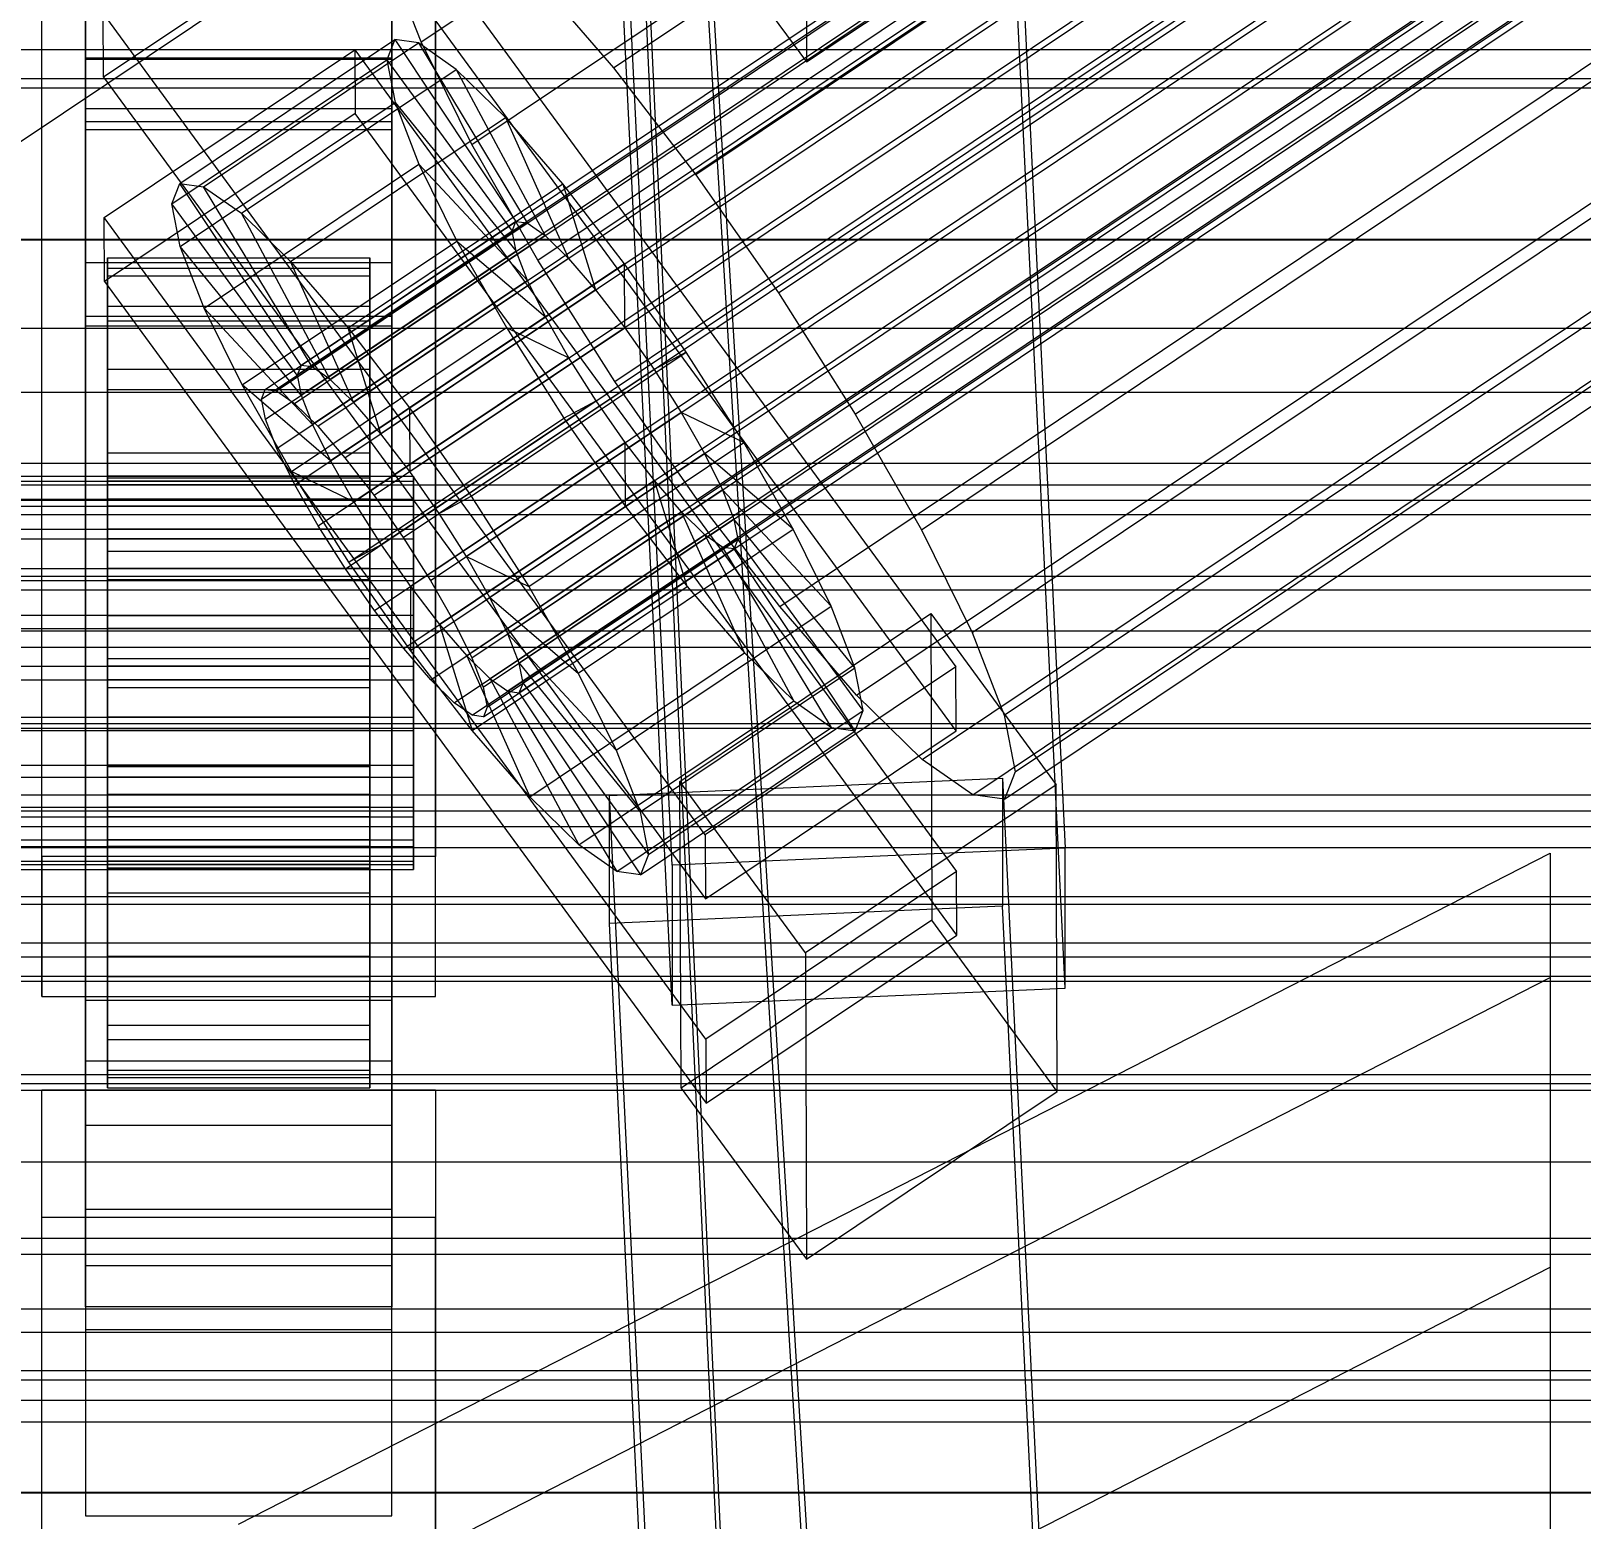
# Model space of a CAD drawing. Header units: millimetres. Extents: x -1970 to 34302, y -65268 to 6837.
# Drawn here: x 130.5 to 201.4, y -35176.4 to -35108.3 of the extents above; entities that cross this region are included whole.
import ezdxf

# ---------------------------------------------------------------- set-up
doc = ezdxf.new("R2010")
doc.units = ezdxf.units.MM
for name, color, linetype, lineweight in [('COTAS_O', 1, 'Continuous', 0), ('COTAS_P', 1, 'Continuous', 0), ('frontal_C01', 7, 'Continuous', 0), ('frontal_C02', 7, 'Continuous', 0), ('frontal_C07', 7, 'Continuous', 0), ('frontal_mix-C02', 7, 'Continuous', 0), ('frontal_tolva_provisional', 7, 'Continuous', 0)]:
    doc.layers.add(name, color=color, linetype=linetype, lineweight=lineweight)
doc.dimstyles.new('R19_100', dxfattribs={"dimtxt": 250, "dimasz": 150, "dimexe": 150, "dimexo": 80, "dimgap": 100, "dimtad": 1, "dimtih": 1, "dimtoh": 1, "dimdsep": 46, "dimcen": 0.09, "dimadec": 0, "dimazin": 0, "dimtfac": 1, "dimtdec": 4, "dimtofl": 0, "dimtmove": 0, "dimatfit": 3, "dimfxl": 1, "dimtolj": 1, "dimtzin": 0, "dimarcsym": 0})

# ---------------------------------------------------------------- blocks, each defined once
blk = doc.blocks.new('*D41')
at = {"layer": 'COTAS_O', "color": 0, "lineweight": -2, "transparency": 16777216}
for p, q in [((-1480, -35920), (-1480, -35150)), ((490, -35920), (490, -35150)), ((-1330, -35300), (340, -35300))]:
    blk.add_line(p, q, dxfattribs=at)
at = {"layer": 'COTAS_O', "color": 0, "transparency": 16777216}
for points in [[(-1330, -35275), (-1330, -35325), (-1480, -35300)], [(340, -35275), (340, -35325), (490, -35300)]]:
    blk.add_solid(points, dxfattribs=at)
at = {"layer": 'Defpoints', "color": 0, "transparency": 16777216}
for p in [(490, -35300), (-1480, -36000), (490, -36000)]:
    blk.add_point(p, dxfattribs=at)
blk = doc.blocks.new('*D43')
at = {"layer": 'COTAS_P', "color": 0, "lineweight": -2, "transparency": 16777216}
for p, q in [((-804, -35920), (-804, -35150)), ((804, -35920), (804, -35150)), ((-654, -35300), (654, -35300))]:
    blk.add_line(p, q, dxfattribs=at)
at = {"layer": 'COTAS_P', "color": 0, "transparency": 16777216}
for points in [[(-654, -35275), (-654, -35325), (-804, -35300)], [(654, -35275), (654, -35325), (804, -35300)]]:
    blk.add_solid(points, dxfattribs=at)
at = {"layer": 'Defpoints', "color": 0, "transparency": 16777216}
for p in [(804, -35300), (-804, -36000), (804, -36000)]:
    blk.add_point(p, dxfattribs=at)

msp = doc.modelspace()

# ---------------------------------------------------------------- linework, layer by layer
at = {"layer": 'frontal_C01'}
for p, q in [((133, -35109.581), (133, -35064.108)), ((147, -35064.108), (147, -35109.581)), ((133, -35067.31), (133, -35112.783)), ((147, -35112.783), (147, -35067.31)), ((174.943, -35086.846), (177.811, -35145.665)), ((159.83, -35146.452), (156.962, -35087.633)), ((177.811, -35152.07), (174.943, -35093.25)), ((159.83, -35152.856), (156.962, -35094.037)), ((165.926, -35094.321), (165.983, -35109.69)), ((133, -35111.849), (133, -35096.48)), ((147, -35096.48), (147, -35111.849)), ((131, -35146.057), (131, -35100.963)), ((149, -35100.963), (149, -35146.057)), ((160.247, -35101.932), (165.983, -35109.69)), ((165.983, -35109.69), (177.451, -35102.078)), ((133, -35105.954), (133, -35121.322)), ((147, -35121.322), (147, -35105.954)), ((131, -35152.46), (131, -35107.366)), ((149, -35152.46), (149, -35107.366)), ((147, -35109.581), (133, -35109.581)), ((133, -35109.581), (133, -35112.783)), ((147, -35112.783), (147, -35109.581)), ((147, -35111.849), (133, -35111.849)), ((133, -35111.849), (133, -35121.322)), ((147, -35121.322), (147, -35111.849)), ((133, -35112.783), (147, -35112.783)), ((133, -35121.322), (147, -35121.322)), ((-425, -35140.179), (425, -35140.179)), ((140, -35176.603), (200, -35145.894)), ((177.811, -35145.665), (159.83, -35146.452)), ((177.811, -35152.07), (177.811, -35145.665)), ((200, -35145.894), (200, -35273.438)), ((200, -35145.894), (200, -35151.578)), ((149, -35146.057), (131, -35146.057)), ((131, -35146.057), (131, -35152.46)), ((149, -35152.46), (149, -35146.057)), ((159.83, -35146.452), (159.83, -35152.856)), ((425, -35151.547), (-425, -35151.547)), ((140, -35182.288), (200, -35151.578)), ((200, -35151.578), (200, -35279.122)), ((200, -35151.578), (200, -35164.841)), ((159.83, -35152.856), (177.811, -35152.07)), ((131, -35152.46), (149, -35152.46)), ((425, -35156.444), (-425, -35156.444)), ((140, -35195.551), (200, -35164.841)), ((200, -35164.841), (200, -35292.385)), ((200, -35164.841), (200, -35188.525)), ((-425, -35167.812), (425, -35167.812))]:
    msp.add_line(p, q, dxfattribs=at)
at = {"layer": 'frontal_C02'}
for p, q in [((141.218, -35124.679), (355.017, -34981.438)), ((141.045, -35125.12), (354.844, -34981.879)), ((141.731, -35124.749), (355.53, -34981.508)), ((142.549, -35125.324), (356.348, -34982.083)), ((141.224, -35126.041), (355.022, -34982.799)), ((143.617, -35126.366), (357.415, -34983.125)), ((141.742, -35127.379), (355.541, -34984.138)), ((144.861, -35127.804), (358.659, -34984.562)), ((148.35, -35108.774), (332.659, -34985.29)), ((142.565, -35129.044), (356.363, -34985.803)), ((359.995, -34986.297), (146.196, -35129.538)), ((157.152, -35109.971), (341.461, -34986.487)), ((143.635, -35130.922), (357.434, -34987.681)), ((147.533, -35131.452), (361.332, -34988.211)), ((144.881, -35132.885), (358.68, -34989.644)), ((150.672, -35113.473), (334.981, -34989.989)), ((148.779, -35133.415), (362.578, -34990.174)), ((345.231, -34991.382), (160.922, -35114.866)), ((146.218, -35134.799), (360.017, -34991.558)), ((149.85, -35135.293), (363.648, -34992.051)), ((147.554, -35136.534), (361.352, -34993.292)), ((150.672, -35136.958), (364.471, -34993.716)), ((148.798, -35137.971), (362.596, -34994.73)), ((151.191, -35138.296), (364.989, -34995.055)), ((153.694, -35118.772), (338.003, -34995.288)), ((149.865, -35139.013), (363.664, -34995.771)), ((150.683, -35139.588), (364.482, -34996.347)), ((151.369, -35139.217), (365.168, -34995.976)), ((151.196, -35139.658), (364.995, -34996.416)), ((164.693, -35120.268), (349.002, -34996.784)), ((157.211, -35124.312), (341.52, -35000.828)), ((168.21, -35125.807), (352.519, -35002.323)), ((160.982, -35129.713), (345.291, -35006.229)), ((171.232, -35131.107), (355.541, -35007.623)), ((164.752, -35134.609), (349.061, -35011.125)), ((173.554, -35135.806), (357.863, -35012.322)), ((168.263, -35138.665), (352.572, -35015.181)), ((175.016, -35139.584), (359.326, -35016.1)), ((171.275, -35141.606), (355.584, -35018.122)), ((175.521, -35142.183), (359.83, -35018.699)), ((173.584, -35143.229), (357.893, -35019.745)), ((175.032, -35143.426), (359.341, -35019.942)), ((130, -35113.358), (228.298, -35047.5)), ((145.277, -35099.785), (172.809, -35137.378)), ((145.289, -35102.708), (133.821, -35110.392)), ((172.821, -35140.301), (145.289, -35102.708)), ((148.35, -35108.774), (146.887, -35104.996)), ((153.641, -35105.914), (157.152, -35109.971)), ((133.821, -35110.392), (133.809, -35107.469)), ((161.341, -35145.062), (133.809, -35107.469)), ((137.313, -35115.26), (147.143, -35108.674)), ((138.396, -35115.408), (148.226, -35108.822)), ((147.143, -35108.674), (146.777, -35109.605)), ((148.226, -35108.822), (147.143, -35108.674)), ((147.143, -35108.674), (152.686, -35116.996)), ((149.953, -35110.036), (148.226, -35108.822)), ((148.226, -35108.822), (153.199, -35117.066)), ((150.672, -35113.473), (148.35, -35108.774)), ((133, -35112.438), (133, -35109.516)), ((133, -35109.516), (147, -35109.516)), ((133, -35155.42), (133, -35109.516)), ((133.847, -35116.821), (145.315, -35109.138)), ((136.948, -35116.19), (146.777, -35109.605)), ((145.315, -35109.138), (145.327, -35112.061)), ((145.315, -35109.138), (172.847, -35146.731)), ((146.777, -35109.605), (152.513, -35117.436)), ((146.777, -35109.605), (147.155, -35111.549)), ((147, -35109.516), (147, -35112.438)), ((147, -35109.516), (147, -35155.42)), ((133.821, -35110.392), (161.353, -35147.985)), ((140.123, -35116.622), (149.953, -35110.036)), ((152.207, -35112.236), (149.953, -35110.036)), ((149.953, -35110.036), (154.017, -35117.641)), ((157.152, -35109.971), (160.922, -35114.866)), ((137.325, -35118.135), (147.155, -35111.549)), ((147.155, -35111.549), (152.692, -35118.357)), ((147.155, -35111.549), (148.249, -35114.375)), ((147, -35112.438), (133, -35112.438)), ((133, -35112.438), (133, -35158.342)), ((145.327, -35112.061), (133.859, -35119.744)), ((142.377, -35118.822), (152.207, -35112.236)), ((172.859, -35149.654), (145.327, -35112.061)), ((147, -35158.342), (147, -35112.438)), ((154.833, -35115.27), (152.207, -35112.236)), ((152.207, -35112.236), (155.085, -35118.683)), ((153.694, -35118.772), (150.672, -35113.473)), ((138.419, -35120.961), (148.249, -35114.375)), ((148.249, -35114.375), (153.21, -35119.696)), ((148.249, -35114.375), (149.985, -35117.89)), ((136.948, -35116.19), (137.313, -35115.26)), ((142.856, -35123.582), (137.313, -35115.26)), ((137.313, -35115.26), (138.396, -35115.408)), ((143.369, -35123.651), (138.396, -35115.408)), ((138.396, -35115.408), (140.123, -35116.622)), ((145.003, -35121.856), (154.833, -35115.27)), ((157.653, -35118.932), (154.833, -35115.27)), ((154.833, -35115.27), (156.329, -35120.12)), ((160.922, -35114.866), (164.693, -35120.268)), ((142.683, -35124.022), (136.948, -35116.19)), ((137.325, -35118.135), (136.948, -35116.19)), ((133.859, -35119.744), (133.847, -35116.821)), ((161.379, -35154.414), (133.847, -35116.821)), ((144.188, -35124.227), (140.123, -35116.622)), ((140.123, -35116.622), (142.377, -35118.822)), ((152.513, -35117.436), (142.683, -35124.022)), ((152.686, -35116.996), (142.856, -35123.582)), ((153.199, -35117.066), (143.369, -35123.651)), ((152.513, -35117.436), (152.686, -35116.996)), ((152.692, -35118.357), (152.513, -35117.436)), ((152.686, -35116.996), (153.199, -35117.066)), ((153.199, -35117.066), (154.017, -35117.641)), ((142.862, -35124.943), (137.325, -35118.135)), ((138.419, -35120.961), (137.325, -35118.135)), ((140.156, -35124.475), (149.985, -35117.89)), ((154.017, -35117.641), (144.188, -35124.227)), ((149.985, -35117.89), (154.033, -35121.361)), ((149.985, -35117.89), (152.246, -35121.854)), ((154.017, -35117.641), (155.085, -35118.683)), ((133, -35121.791), (133, -35118.868)), ((133, -35118.868), (147, -35118.868)), ((133, -35164.772), (133, -35118.868)), ((134, -35128.654), (134, -35118.66)), ((134, -35118.66), (134, -35119.136)), ((134, -35118.66), (146, -35118.66)), ((134, -35119.478), (134, -35118.66)), ((145.255, -35125.269), (142.377, -35118.822)), ((142.377, -35118.822), (145.003, -35121.856)), ((152.692, -35118.357), (142.862, -35124.943)), ((155.085, -35118.683), (145.255, -35125.269)), ((146, -35119.136), (146, -35118.66)), ((146, -35118.66), (146, -35128.654)), ((146, -35118.66), (146, -35119.478)), ((147, -35118.868), (147, -35121.791)), ((147, -35118.868), (147, -35164.772)), ((157.653, -35118.932), (147.823, -35125.518)), ((153.21, -35119.696), (152.692, -35118.357)), ((157.211, -35124.312), (153.694, -35118.772)), ((155.085, -35118.683), (156.329, -35120.12)), ((157.665, -35121.855), (157.653, -35118.932)), ((160.474, -35122.973), (157.653, -35118.932)), ((133.859, -35119.744), (161.391, -35157.337)), ((134, -35128.88), (134, -35119.136)), ((134, -35119.136), (134, -35120.874)), ((134, -35119.136), (146, -35119.136)), ((134, -35129.042), (134, -35119.478)), ((134, -35119.478), (146, -35119.478)), ((134, -35121.535), (134, -35119.478)), ((153.21, -35119.696), (143.38, -35126.282)), ((146, -35120.874), (146, -35119.136)), ((146, -35119.136), (146, -35128.88)), ((146, -35119.478), (146, -35129.042)), ((146, -35119.478), (146, -35121.535)), ((154.033, -35121.361), (153.21, -35119.696)), ((156.329, -35120.12), (146.499, -35126.706)), ((156.329, -35120.12), (157.665, -35121.855)), ((164.693, -35120.268), (168.21, -35125.807)), ((134, -35129.703), (134, -35120.874)), ((134, -35120.874), (134, -35123.755)), ((134, -35120.874), (146, -35120.874)), ((143.38, -35126.282), (138.419, -35120.961)), ((140.156, -35124.475), (138.419, -35120.961)), ((146, -35123.755), (146, -35120.874)), ((146, -35120.874), (146, -35129.703)), ((147, -35121.791), (133, -35121.791)), ((133, -35121.791), (133, -35167.695)), ((134, -35130.016), (134, -35121.535)), ((134, -35121.535), (146, -35121.535)), ((134, -35124.689), (134, -35121.535)), ((142.416, -35128.44), (152.246, -35121.854)), ((154.033, -35121.361), (144.203, -35127.947)), ((146.499, -35126.706), (145.003, -35121.856)), ((145.003, -35121.856), (147.823, -35125.518)), ((146, -35121.535), (146, -35130.016)), ((146, -35121.535), (146, -35124.689)), ((147, -35167.695), (147, -35121.791)), ((147.835, -35128.441), (157.665, -35121.855)), ((152.246, -35121.854), (155.103, -35123.239)), ((152.246, -35121.854), (154.877, -35125.998)), ((155.103, -35123.239), (154.033, -35121.361)), ((157.665, -35121.855), (159.001, -35123.769)), ((155.103, -35123.239), (145.274, -35129.825)), ((150.644, -35129.559), (160.474, -35122.973)), ((156.35, -35125.202), (155.103, -35123.239)), ((160.474, -35122.973), (159.001, -35123.769)), ((163.105, -35127.116), (160.474, -35122.973)), ((134, -35131.067), (134, -35123.755)), ((134, -35123.755), (134, -35127.582)), ((134, -35123.755), (146, -35123.755)), ((142.856, -35123.582), (142.683, -35124.022)), ((143.369, -35123.651), (142.856, -35123.582)), ((144.188, -35124.227), (143.369, -35123.651)), ((146, -35127.582), (146, -35123.755)), ((146, -35123.755), (146, -35131.067)), ((159.001, -35123.769), (149.171, -35130.355)), ((159.001, -35123.769), (160.247, -35125.732)), ((134, -35131.51), (134, -35124.689)), ((134, -35124.689), (146, -35124.689)), ((134, -35128.727), (134, -35124.689)), ((144.203, -35127.947), (140.156, -35124.475)), ((142.416, -35128.44), (140.156, -35124.475)), ((141.045, -35125.12), (141.218, -35124.679)), ((141.218, -35124.679), (141.731, -35124.749)), ((142.683, -35124.022), (142.862, -35124.943)), ((145.255, -35125.269), (144.188, -35124.227)), ((146, -35124.689), (146, -35131.51)), ((146, -35124.689), (146, -35128.727)), ((160.982, -35129.713), (157.211, -35124.312)), ((141.224, -35126.041), (141.045, -35125.12)), ((141.731, -35124.749), (142.549, -35125.324)), ((142.549, -35125.324), (143.617, -35126.366)), ((142.862, -35124.943), (143.38, -35126.282)), ((146.499, -35126.706), (145.255, -35125.269)), ((156.35, -35125.202), (146.52, -35131.787)), ((154.877, -35125.998), (156.35, -35125.202)), ((157.686, -35127.116), (156.35, -35125.202)), ((141.742, -35127.379), (141.224, -35126.041)), ((145.047, -35132.583), (154.877, -35125.998)), ((147.823, -35125.518), (147.835, -35128.441)), ((147.823, -35125.518), (150.644, -35129.559)), ((160.247, -35125.732), (150.417, -35132.317)), ((154.877, -35125.998), (157.698, -35130.038)), ((163.105, -35127.116), (160.247, -35125.732)), ((160.247, -35125.732), (161.318, -35127.609)), ((168.21, -35125.807), (171.232, -35131.107)), ((143.38, -35126.282), (144.203, -35127.947)), ((143.617, -35126.366), (144.861, -35127.804)), ((147.835, -35128.441), (146.499, -35126.706)), ((142.565, -35129.044), (141.742, -35127.379)), ((157.686, -35127.116), (147.856, -35133.701)), ((153.275, -35133.702), (163.105, -35127.116)), ((157.698, -35130.038), (157.686, -35127.116)), ((159.022, -35128.85), (157.686, -35127.116)), ((165.365, -35131.081), (163.105, -35127.116)), ((134, -35132.88), (134, -35127.582)), ((134, -35127.582), (134, -35132.096)), ((134, -35127.582), (146, -35127.582)), ((144.203, -35127.947), (145.274, -35129.825)), ((144.861, -35127.804), (146.196, -35129.538)), ((146, -35132.096), (146, -35127.582)), ((146, -35127.582), (146, -35132.88)), ((161.318, -35127.609), (151.488, -35134.195)), ((165.365, -35131.081), (161.318, -35127.609)), ((161.318, -35127.609), (162.14, -35129.274)), ((-148, -35128.654), (148, -35128.654)), ((-148, -35128.88), (148, -35128.88)), ((134, -35128.88), (134, -35128.654)), ((146, -35128.654), (134, -35128.654)), ((134, -35128.654), (134, -35129.042)), ((134, -35133.423), (134, -35128.727)), ((134, -35128.727), (146, -35128.727)), ((134, -35133.373), (134, -35128.727)), ((134, -35129.703), (134, -35128.88)), ((146, -35128.88), (134, -35128.88)), ((145.274, -35129.825), (142.416, -35128.44)), ((145.047, -35132.583), (142.416, -35128.44)), ((146, -35128.654), (146, -35128.88)), ((146, -35129.042), (146, -35128.654)), ((146, -35128.727), (146, -35133.423)), ((146, -35128.727), (146, -35133.373)), ((146, -35128.88), (146, -35129.703)), ((149.171, -35130.355), (147.835, -35128.441)), ((148, -35128.88), (148, -35128.654)), ((148, -35128.654), (148, -35129.042)), ((148, -35129.703), (148, -35128.88)), ((159.022, -35128.85), (149.192, -35135.436)), ((160.518, -35133.7), (159.022, -35128.85)), ((160.266, -35130.287), (159.022, -35128.85)), ((-148, -35129.042), (148, -35129.042)), ((146, -35129.042), (134, -35129.042)), ((134, -35129.042), (134, -35130.016)), ((143.635, -35130.922), (142.565, -35129.044)), ((146, -35130.016), (146, -35129.042)), ((146.196, -35129.538), (147.533, -35131.452)), ((148, -35129.042), (148, -35130.016)), ((149.171, -35130.355), (150.644, -35129.559)), ((150.644, -35129.559), (153.275, -35133.702)), ((162.14, -35129.274), (152.311, -35135.86)), ((167.102, -35134.596), (162.14, -35129.274)), ((162.14, -35129.274), (162.659, -35130.613)), ((-148, -35129.703), (148, -35129.703)), ((-148, -35130.016), (148, -35130.016)), ((134, -35131.067), (134, -35129.703)), ((146, -35129.703), (134, -35129.703)), ((146, -35130.016), (134, -35130.016)), ((134, -35130.016), (134, -35131.51)), ((145.274, -35129.825), (146.52, -35131.787)), ((146, -35129.703), (146, -35131.067)), ((146, -35131.51), (146, -35130.016)), ((147.868, -35136.624), (157.698, -35130.038)), ((148, -35131.067), (148, -35129.703)), ((148, -35130.016), (148, -35131.51)), ((150.417, -35132.317), (149.171, -35130.355)), ((160.266, -35130.287), (150.436, -35136.873)), ((157.698, -35130.038), (160.518, -35133.7)), ((163.144, -35136.734), (160.266, -35130.287)), ((161.333, -35131.329), (160.266, -35130.287)), ((164.752, -35134.609), (160.982, -35129.713)), ((-148, -35131.067), (148, -35131.067)), ((134, -35132.88), (134, -35131.067)), ((146, -35131.067), (134, -35131.067)), ((144.881, -35132.885), (143.635, -35130.922)), ((146, -35131.067), (146, -35132.88)), ((148, -35132.88), (148, -35131.067)), ((162.659, -35130.613), (152.829, -35137.199)), ((155.535, -35137.667), (165.365, -35131.081)), ((168.196, -35137.421), (162.659, -35130.613)), ((162.659, -35130.613), (162.837, -35131.534)), ((167.102, -35134.596), (165.365, -35131.081)), ((171.232, -35131.107), (173.554, -35135.806)), ((-148, -35131.51), (148, -35131.51)), ((146, -35131.51), (134, -35131.51)), ((134, -35131.51), (134, -35133.423)), ((146.52, -35131.787), (145.047, -35132.583)), ((146, -35133.423), (146, -35131.51)), ((146.52, -35131.787), (147.856, -35133.701)), ((147.533, -35131.452), (148.779, -35133.415)), ((148, -35131.51), (148, -35133.423)), ((161.333, -35131.329), (151.503, -35137.915)), ((162.837, -35131.534), (153.008, -35138.12)), ((165.397, -35138.934), (161.333, -35131.329)), ((162.151, -35131.905), (161.333, -35131.329)), ((162.837, -35131.534), (162.664, -35131.974)), ((168.573, -35139.366), (162.837, -35131.534)), ((134, -35132.096), (134, -35135.019)), ((146, -35132.096), (134, -35132.096)), ((134, -35132.096), (134, -35136.988)), ((146, -35135.019), (146, -35132.096)), ((146, -35136.988), (146, -35132.096)), ((151.488, -35134.195), (150.417, -35132.317)), ((150.417, -35132.317), (153.275, -35133.702)), ((162.151, -35131.905), (152.321, -35138.49)), ((162.664, -35131.974), (152.835, -35138.56)), ((167.125, -35140.149), (162.151, -35131.905)), ((162.664, -35131.974), (162.151, -35131.905)), ((168.208, -35140.296), (162.664, -35131.974)), ((-148, -35132.88), (148, -35132.88)), ((134, -35135.019), (134, -35132.88)), ((146, -35132.88), (134, -35132.88)), ((146.218, -35134.799), (144.881, -35132.885)), ((147.868, -35136.624), (145.047, -35132.583)), ((146, -35132.88), (146, -35135.019)), ((148, -35135.019), (148, -35132.88)), ((-148, -35133.423), (148, -35133.423)), ((134, -35135.623), (134, -35133.373)), ((134, -35133.373), (146, -35133.373)), ((134, -35138.31), (134, -35133.373)), ((146, -35133.423), (134, -35133.423)), ((134, -35133.423), (134, -35135.623)), ((146, -35133.373), (146, -35135.623)), ((146, -35133.373), (146, -35138.31)), ((146, -35135.623), (146, -35133.423)), ((147.856, -35133.701), (147.868, -35136.624)), ((147.856, -35133.701), (149.192, -35135.436)), ((148, -35133.423), (148, -35135.623)), ((148.779, -35133.415), (149.85, -35135.293)), ((150.688, -35140.286), (160.518, -35133.7)), ((153.275, -35133.702), (155.535, -35137.667)), ((160.518, -35133.7), (163.144, -35136.734)), ((152.311, -35135.86), (151.488, -35134.195)), ((151.488, -35134.195), (155.535, -35137.667)), ((157.272, -35141.181), (167.102, -35134.596)), ((168.263, -35138.665), (164.752, -35134.609)), ((168.196, -35137.421), (167.102, -35134.596)), ((148, -35135.019), (-148, -35135.019)), ((134, -35135.019), (146, -35135.019)), ((134, -35137.336), (134, -35135.019)), ((146, -35135.019), (146, -35137.336)), ((147.554, -35136.534), (146.218, -35134.799)), ((148, -35137.336), (148, -35135.019)), ((149.85, -35135.293), (150.672, -35136.958)), ((160.19, -35142.619), (171.658, -35134.935)), ((171.658, -35134.935), (171.715, -35148.964)), ((171.658, -35134.935), (177.394, -35142.767)), ((-148, -35135.623), (148, -35135.623)), ((146, -35135.623), (134, -35135.623)), ((134, -35135.623), (134, -35137.962)), ((146, -35137.962), (146, -35135.623)), ((148, -35135.623), (148, -35137.962)), ((149.192, -35135.436), (150.688, -35140.286)), ((149.192, -35135.436), (150.436, -35136.873)), ((152.829, -35137.199), (152.311, -35135.86)), ((152.311, -35135.86), (157.272, -35141.181)), ((173.554, -35135.806), (175.016, -35139.584)), ((148.798, -35137.971), (147.554, -35136.534)), ((150.688, -35140.286), (147.868, -35136.624)), ((153.314, -35143.32), (163.144, -35136.734)), ((163.144, -35136.734), (165.397, -35138.934)), ((-148, -35137.336), (148, -35137.336)), ((134, -35137.336), (134, -35136.988)), ((134, -35136.988), (134, -35141.925)), ((134, -35136.988), (146, -35136.988)), ((134, -35139.674), (134, -35137.336)), ((146, -35137.336), (134, -35137.336)), ((146, -35141.925), (146, -35136.988)), ((146, -35136.988), (146, -35137.336)), ((146, -35137.336), (146, -35139.674)), ((148, -35139.674), (148, -35137.336)), ((150.436, -35136.873), (153.314, -35143.32)), ((150.436, -35136.873), (151.503, -35137.915)), ((150.672, -35136.958), (151.191, -35138.296)), ((153.008, -35138.12), (152.829, -35137.199)), ((152.829, -35137.199), (158.366, -35144.007)), ((158.366, -35144.007), (168.196, -35137.421)), ((172.809, -35137.378), (161.341, -35145.062)), ((168.573, -35139.366), (168.196, -35137.421)), ((172.821, -35140.301), (172.809, -35137.378)), ((-148, -35137.962), (148, -35137.962)), ((134, -35137.962), (134, -35138.31)), ((146, -35137.962), (134, -35137.962)), ((134, -35137.962), (134, -35140.279)), ((146, -35138.31), (146, -35137.962)), ((146, -35140.279), (146, -35137.962)), ((148, -35137.962), (148, -35140.279)), ((149.865, -35139.013), (148.798, -35137.971)), ((151.503, -35137.915), (155.567, -35145.52)), ((151.503, -35137.915), (152.321, -35138.49)), ((152.835, -35138.56), (153.008, -35138.12)), ((153.008, -35138.12), (158.743, -35145.952)), ((155.535, -35137.667), (157.272, -35141.181)), ((134, -35138.31), (146, -35138.31)), ((134, -35143.202), (134, -35138.31)), ((146, -35138.31), (146, -35143.202)), ((151.191, -35138.296), (151.369, -35139.217)), ((152.321, -35138.49), (157.295, -35146.734)), ((152.321, -35138.49), (152.835, -35138.56)), ((152.835, -35138.56), (158.378, -35146.882)), ((171.275, -35141.606), (168.263, -35138.665)), ((150.683, -35139.588), (149.865, -35139.013)), ((151.196, -35139.658), (150.683, -35139.588)), ((151.369, -35139.217), (151.196, -35139.658)), ((155.567, -35145.52), (165.397, -35138.934)), ((158.743, -35145.952), (168.573, -35139.366)), ((165.397, -35138.934), (167.125, -35140.149)), ((168.208, -35140.296), (168.573, -35139.366)), ((175.016, -35139.584), (175.521, -35142.183)), ((-148, -35139.674), (148, -35139.674)), ((-148, -35140.279), (148, -35140.279)), ((134, -35141.875), (134, -35139.674)), ((134, -35139.674), (134, -35141.925)), ((146, -35139.674), (134, -35139.674)), ((134, -35140.279), (134, -35143.202)), ((146, -35140.279), (134, -35140.279)), ((134, -35140.279), (134, -35142.417)), ((146, -35141.925), (146, -35139.674)), ((146, -35139.674), (146, -35141.875)), ((146, -35143.202), (146, -35140.279)), ((146, -35142.417), (146, -35140.279)), ((148, -35141.875), (148, -35139.674)), ((148, -35140.279), (148, -35142.417)), ((153.314, -35143.32), (150.688, -35140.286)), ((157.295, -35146.734), (167.125, -35140.149)), ((158.378, -35146.882), (168.208, -35140.296)), ((161.353, -35147.985), (172.821, -35140.301)), ((167.125, -35140.149), (168.208, -35140.296)), ((157.272, -35141.181), (158.366, -35144.007)), ((173.584, -35143.229), (171.275, -35141.606)), ((-148, -35141.875), (148, -35141.875)), ((-148, -35142.417), (148, -35142.417)), ((134, -35143.788), (134, -35141.875)), ((134, -35141.875), (134, -35146.571)), ((146, -35141.875), (134, -35141.875)), ((134, -35141.925), (134, -35146.571)), ((134, -35141.925), (146, -35141.925)), ((134, -35142.417), (134, -35147.716)), ((146, -35142.417), (134, -35142.417)), ((134, -35142.417), (134, -35144.23)), ((146, -35146.571), (146, -35141.875)), ((146, -35141.875), (146, -35143.788)), ((146, -35146.571), (146, -35141.925)), ((146, -35147.716), (146, -35142.417)), ((146, -35144.23), (146, -35142.417)), ((148, -35143.788), (148, -35141.875)), ((148, -35142.417), (148, -35144.23)), ((175.521, -35142.183), (175.032, -35143.426)), ((156.962, -35143.265), (174.943, -35142.471)), ((160.247, -35156.647), (160.19, -35142.619)), ((165.926, -35150.451), (160.19, -35142.619)), ((177.394, -35142.767), (165.926, -35150.451)), ((174.943, -35142.471), (174.943, -35148.317)), ((174.943, -35142.471), (177.811, -35201.848)), ((177.451, -35156.796), (177.394, -35142.767)), ((-148, -35143.788), (148, -35143.788)), ((134, -35143.202), (146, -35143.202)), ((134, -35147.716), (134, -35143.202)), ((134, -35145.282), (134, -35143.788)), ((134, -35143.788), (134, -35150.608)), ((146, -35143.788), (134, -35143.788)), ((146, -35143.202), (146, -35147.716)), ((146, -35150.608), (146, -35143.788)), ((146, -35143.788), (146, -35145.282)), ((148, -35145.282), (148, -35143.788)), ((155.567, -35145.52), (153.314, -35143.32)), ((156.962, -35149.112), (156.962, -35143.265)), ((159.83, -35202.642), (156.962, -35143.265)), ((175.032, -35143.426), (173.584, -35143.229)), ((-148, -35144.23), (148, -35144.23)), ((134, -35144.23), (134, -35151.543)), ((146, -35144.23), (134, -35144.23)), ((134, -35144.23), (134, -35145.595)), ((146, -35151.543), (146, -35144.23)), ((146, -35145.595), (146, -35144.23)), ((148, -35144.23), (148, -35145.595)), ((158.366, -35144.007), (158.743, -35145.952)), ((-148, -35145.282), (148, -35145.282)), ((134, -35146.256), (134, -35145.282)), ((134, -35145.282), (134, -35153.763)), ((146, -35145.282), (134, -35145.282)), ((146, -35153.763), (146, -35145.282)), ((146, -35145.282), (146, -35146.256)), ((148, -35146.256), (148, -35145.282)), ((161.341, -35145.062), (161.353, -35147.985)), ((-148, -35145.595), (148, -35145.595)), ((134, -35145.595), (134, -35154.424)), ((146, -35145.595), (134, -35145.595)), ((134, -35145.595), (134, -35146.418)), ((146, -35154.424), (146, -35145.595)), ((146, -35146.418), (146, -35145.595)), ((148, -35145.595), (148, -35146.418)), ((157.295, -35146.734), (155.567, -35145.52)), ((158.743, -35145.952), (158.378, -35146.882)), ((-148, -35146.256), (148, -35146.256)), ((-148, -35146.418), (148, -35146.418)), ((-148, -35146.643), (148, -35146.643)), ((134, -35146.643), (134, -35146.256)), ((134, -35146.256), (134, -35155.819)), ((146, -35146.256), (134, -35146.256)), ((134, -35146.418), (134, -35156.161)), ((146, -35146.418), (134, -35146.418)), ((134, -35146.418), (134, -35146.643)), ((134, -35146.571), (134, -35150.608)), ((134, -35146.571), (146, -35146.571)), ((134, -35146.643), (134, -35156.637)), ((146, -35146.643), (134, -35146.643)), ((146, -35155.819), (146, -35146.256)), ((146, -35146.256), (146, -35146.643)), ((146, -35156.161), (146, -35146.418)), ((146, -35146.643), (146, -35146.418)), ((146, -35150.608), (146, -35146.571)), ((146, -35156.637), (146, -35146.643)), ((148, -35146.643), (148, -35146.256)), ((148, -35146.418), (148, -35146.643)), ((158.378, -35146.882), (157.295, -35146.734)), ((172.847, -35146.731), (161.379, -35154.414)), ((172.859, -35149.654), (172.847, -35146.731)), ((134, -35147.716), (146, -35147.716)), ((134, -35151.543), (134, -35147.716)), ((146, -35147.716), (146, -35151.543)), ((174.943, -35148.317), (156.962, -35149.112)), ((177.811, -35207.694), (174.943, -35148.317)), ((159.83, -35208.488), (156.962, -35149.112)), ((171.715, -35148.964), (160.247, -35156.647)), ((177.451, -35156.796), (171.715, -35148.964)), ((161.391, -35157.337), (172.859, -35149.654)), ((134, -35150.608), (134, -35153.763)), ((134, -35150.608), (146, -35150.608)), ((146, -35153.763), (146, -35150.608)), ((165.926, -35150.451), (165.983, -35164.479)), ((134, -35151.543), (146, -35151.543)), ((134, -35154.424), (134, -35151.543)), ((146, -35151.543), (146, -35154.424)), ((133, -35166.659), (133, -35152.63)), ((133, -35152.63), (147, -35152.63)), ((133, -35162.194), (133, -35152.63)), ((147, -35152.63), (147, -35166.659)), ((147, -35152.63), (147, -35162.194)), ((134, -35153.763), (134, -35155.819)), ((134, -35153.763), (146, -35153.763)), ((146, -35155.819), (146, -35153.763)), ((134, -35154.424), (146, -35154.424)), ((134, -35156.161), (134, -35154.424)), ((146, -35154.424), (146, -35156.161)), ((161.379, -35154.414), (161.391, -35157.337)), ((147, -35155.42), (133, -35155.42)), ((133, -35155.42), (133, -35158.342)), ((134, -35155.819), (134, -35156.637)), ((134, -35155.819), (146, -35155.819)), ((146, -35156.637), (146, -35155.819)), ((147, -35158.342), (147, -35155.42)), ((134, -35156.161), (146, -35156.161)), ((134, -35156.637), (134, -35156.161)), ((134, -35156.637), (146, -35156.637)), ((146, -35156.161), (146, -35156.637)), ((131, -35162.567), (131, -35156.722)), ((131, -35156.722), (149, -35156.722)), ((131, -35202.244), (131, -35156.722)), ((149, -35156.722), (149, -35162.567)), ((149, -35156.722), (149, -35202.244)), ((160.247, -35156.647), (165.983, -35164.479)), ((165.983, -35164.479), (177.451, -35156.796)), ((133, -35158.342), (147, -35158.342)), ((147, -35162.194), (133, -35162.194)), ((133, -35162.194), (133, -35176.222)), ((147, -35176.222), (147, -35162.194)), ((149, -35162.567), (131, -35162.567)), ((131, -35208.089), (131, -35162.567)), ((149, -35208.089), (149, -35162.567)), ((147, -35164.772), (133, -35164.772)), ((133, -35164.772), (133, -35167.695)), ((147, -35167.695), (147, -35164.772)), ((147, -35166.659), (133, -35166.659)), ((133, -35166.659), (133, -35176.222)), ((147, -35176.222), (147, -35166.659)), ((133, -35167.695), (147, -35167.695)), ((133, -35176.222), (147, -35176.222))]:
    msp.add_line(p, q, dxfattribs=at)
at = {"layer": 'frontal_C07'}
for p, q in [((-250, -35109.122), (250, -35109.122)), ((-250, -35110.454), (250, -35110.454)), ((-250, -35110.875), (250, -35110.875)), ((-350, -35117.802), (350, -35117.802)), ((250, -35117.848), (-250, -35117.848)), ((350, -35121.889), (-350, -35121.889)), ((250, -35124.823), (-250, -35124.823)), ((420, -35128.071), (-420, -35128.071)), ((420, -35129.063), (-420, -35129.063)), ((350, -35129.763), (-350, -35129.763)), ((420, -35130.418), (-420, -35130.418)), ((420, -35133.242), (-420, -35133.242)), ((-350, -35133.85), (350, -35133.85)), ((420, -35135.746), (-420, -35135.746)), ((250, -35136.48), (-250, -35136.48)), ((420, -35139.973), (-420, -35139.973)), ((420, -35143.244), (-420, -35143.244)), ((-250, -35143.966), (250, -35143.966)), ((-350, -35144.671), (350, -35144.671)), ((430, -35145.648), (-430, -35145.648)), ((350, -35147.89), (-350, -35147.89)), ((-420, -35148.23), (420, -35148.23)), ((430, -35150.648), (-430, -35150.648)), ((420, -35151.77), (-420, -35151.77)), ((250, -35156.034), (-250, -35156.034)), ((420, -35156.756), (-420, -35156.756)), ((420, -35160.027), (-420, -35160.027)), ((250, -35163.52), (-250, -35163.52)), ((420, -35164.254), (-420, -35164.254)), ((420, -35166.758), (-420, -35166.758)), ((420, -35169.582), (-420, -35169.582)), ((420, -35170.937), (-420, -35170.937)), ((420, -35171.929), (-420, -35171.929)), ((250, -35175.177), (-250, -35175.177))]:
    msp.add_line(p, q, dxfattribs=at)
at = {"layer": 'frontal_mix-C02'}
for p, q in [((150, -34915), (170, -35242.926)), ((150, -34915), (170, -35350.691)), ((170, -35246.926), (150, -34919)), ((170, -35354.691), (150, -34919))]:
    msp.add_line(p, q, dxfattribs=at)
at = {"layer": 'frontal_tolva_provisional'}
for p, q in [((-300, -35150), (300, -35150)), ((-290, -35170), (290, -35170)), ((290, -35175.142), (-290, -35175.142))]:
    msp.add_line(p, q, dxfattribs=at)

# ---------------------------------------------------------------- dimensions: what is measured, and where the dimension line sits
at = {"layer": 'COTAS_O'}
dim = msp.add_aligned_dim(p1=(-1480, -36000), p2=(490, -36000), distance=700, text='<> O', dimstyle='R19_100', dxfattribs=at)
dim.commit()
dim.dimension.update_dxf_attribs({"geometry": '*D41', "text_midpoint": (-495, -35300)})
at = {"layer": 'COTAS_P'}
dim = msp.add_aligned_dim(p1=(-804, -36000), p2=(804, -36000), distance=700, text='<> P', dimstyle='R19_100', dxfattribs=at)
dim.commit()
dim.dimension.update_dxf_attribs({"geometry": '*D43', "text_midpoint": (0, -35300)})

doc.saveas('drawing.dxf')
